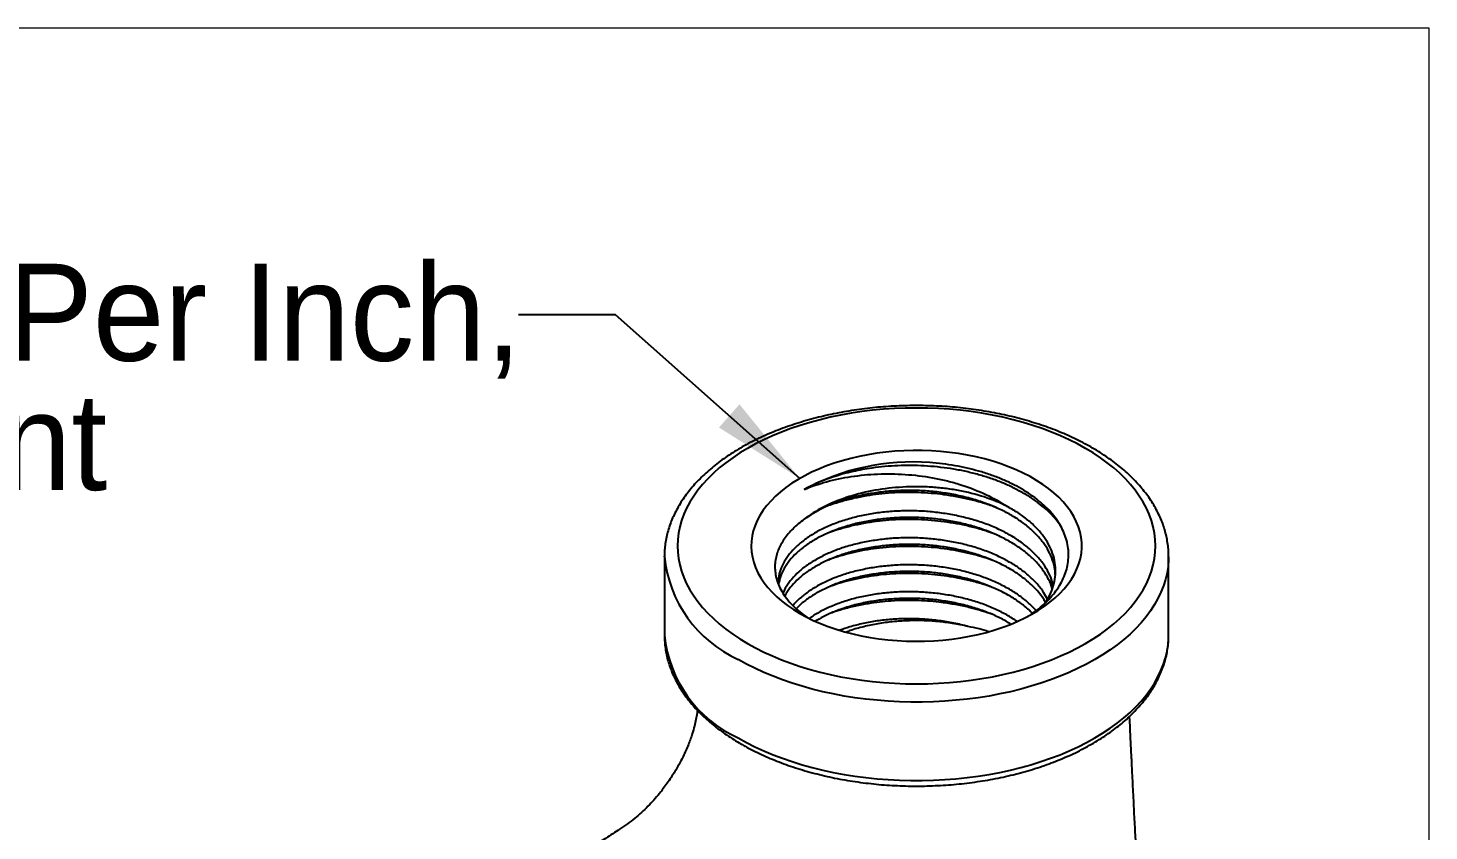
# Model space of a CAD drawing. Header units: inches. Extents: x 0.17 to 7.17, y 0.17 to 5.5.
# Drawn here: x 5.963 to 7.167, y 4.81 to 5.5 of the extents above; entities that cross this region are included whole.
import ezdxf

# ---------------------------------------------------------------- set-up
doc = ezdxf.new("R2010")
doc.units = ezdxf.units.IN
doc.header["$LTSCALE"] = 0.666667
doc.header["$MEASUREMENT"] = 0
doc.linetypes.add('SLD-Solid', pattern=[0])
doc.styles.add('SLDTEXTSTYLE0', font='ARIAL.TTF', dxfattribs={"width": 0.948})
doc.styles.get("Standard").update_dxf_attribs({"font": 'ARIAL.TTF'})
doc.dimstyles.new('SLDDIMSTYLE2', dxfattribs={"dimtxt": 0.18, "dimasz": 0.080892, "dimexe": 0, "dimexo": 0.0625, "dimgap": 0, "dimtad": 0, "dimtih": 1, "dimtoh": 1, "dimdec": 0, "dimrnd": 1e-09, "dimzin": 0, "dimdsep": 46, "dimtxsty": 'Standard', "dimsah": 1, "dimcen": 0.09, "dimadec": 0, "dimazin": 0, "dimtfac": 0.080892, "dimtdec": 0, "dimtofl": 0, "dimtmove": 0, "dimatfit": 3, "dimfxl": 0, "dimfrac": 2, "dimtolj": 1, "dimtzin": 0, "dimarcsym": 0})

# ---------------------------------------------------------------- blocks, each defined once
blk = doc.blocks.new('SW_NOTE_1')
at = {"color": 0, "linetype": 'Continuous', "lineweight": 0, "char_height": 0.083333, "attachment_point": 2, "style": 'SLDTEXTSTYLE0'}
for s, insert in [('1/4 NPT Pipe Size, 18 Threads Per Inch,', (-0.9941, 0.0439)), ('0.40" Thread Engagement', (-0.9985, -0.0672))]:
    blk.add_mtext(s, dxfattribs=dict(at, insert=insert))

msp = doc.modelspace()

# ---------------------------------------------------------------- linework, layer by layer
at = {"color": 7, "linetype": 'SLD-Solid', "lineweight": 18}
for p, q in [((7.1667, 5.5), (0.1667, 5.5)), ((7.1667, 0.1667), (7.1667, 5.5))]:
    msp.add_line(p, q, dxfattribs=at)
at = {"color": 7, "linetype": 'SLD-Solid', "lineweight": 25}
for p, q in [((6.5101, 5.0459), (6.5101, 5.0462)), ((6.5101, 5.0459), (6.5101, 4.9786)), ((6.9431, 4.9786), (6.9431, 5.0459)), ((6.9431, 5.0459), (6.9431, 5.0458)), ((6.5101, 4.9788), (6.5101, 4.9786))]:
    msp.add_line(p, q, dxfattribs=at)
at = {"color": 7, "linetype": 'SLD-Solid', "lineweight": 25, "flags": 128}
for points in [[(6.5814, 4.9713), (6.5883, 4.9676), (6.5954, 4.964), (6.6029, 4.9606), (6.6106, 4.9574), (6.6185, 4.9544), (6.6267, 4.9516), (6.6351, 4.9491), (6.6437, 4.9467), (6.6524, 4.9446), (6.6613, 4.9428), (6.6704, 4.9412), (6.6796, 4.9398), (6.6888, 4.9387), (6.6982, 4.9378), (6.7076, 4.9371), (6.7171, 4.9368), (6.7266, 4.9366), (6.736, 4.9368), (6.7455, 4.9371), (6.7549, 4.9378), (6.7643, 4.9387), (6.7736, 4.9398), (6.7827, 4.9412), (6.7918, 4.9428), (6.8007, 4.9446), (6.8095, 4.9467), (6.818, 4.9491), (6.8264, 4.9516), (6.8346, 4.9544), (6.8426, 4.9574), (6.8502, 4.9606), (6.8577, 4.964), (6.8648, 4.9676), (6.8717, 4.9713), (6.8782, 4.9753), (6.8845, 4.9794), (6.8904, 4.9837), (6.8959, 4.9882), (6.9011, 4.9928), (6.9059, 4.9975), (6.9103, 5.0023), (6.9143, 5.0073), (6.9179, 5.0123), (6.9212, 5.0175), (6.924, 5.0227), (6.9264, 5.028), (6.9283, 5.0334), (6.9298, 5.0388), (6.9309, 5.0442), (6.9316, 5.0497), (6.9318, 5.0551), (6.9316, 5.0606), (6.9309, 5.0661), (6.9298, 5.0715), (6.9283, 5.0769), (6.9264, 5.0823), (6.924, 5.0876), (6.9212, 5.0928), (6.9179, 5.0979), (6.9143, 5.103), (6.9103, 5.1079), (6.9059, 5.1128), (6.9011, 5.1175), (6.8959, 5.1221), (6.8904, 5.1265), (6.8845, 5.1308), (6.8782, 5.135), (6.8717, 5.1389), (6.8648, 5.1427), (6.8577, 5.1463), (6.8502, 5.1497), (6.8426, 5.1529), (6.8346, 5.1559), (6.8264, 5.1586), (6.818, 5.1612), (6.8095, 5.1635), (6.8007, 5.1656), (6.7918, 5.1675), (6.7827, 5.1691), (6.7736, 5.1705), (6.7643, 5.1716), (6.7549, 5.1725), (6.7455, 5.1731), (6.736, 5.1735), (6.7266, 5.1736), (6.7171, 5.1735), (6.7076, 5.1731), (6.6982, 5.1725), (6.6888, 5.1716), (6.6796, 5.1705), (6.6704, 5.1691), (6.6613, 5.1675), (6.6524, 5.1656), (6.6437, 5.1635), (6.6351, 5.1612), (6.6267, 5.1586), (6.6185, 5.1559), (6.6106, 5.1529), (6.6029, 5.1497), (6.5954, 5.1463), (6.5883, 5.1427), (6.5814, 5.1389), (6.5749, 5.135), (6.5687, 5.1308), (6.5628, 5.1265), (6.5572, 5.1221), (6.5521, 5.1175), (6.5472, 5.1128), (6.5428, 5.1079), (6.5388, 5.103), (6.5352, 5.0979), (6.5319, 5.0928), (6.5291, 5.0876), (6.5268, 5.0823), (6.5248, 5.0769), (6.5233, 5.0715), (6.5222, 5.0661), (6.5215, 5.0606), (6.5213, 5.0551), (6.5215, 5.0497), (6.5222, 5.0442), (6.5233, 5.0388), (6.5248, 5.0334), (6.5268, 5.028), (6.5291, 5.0227), (6.5319, 5.0175), (6.5352, 5.0123), (6.5388, 5.0073), (6.5428, 5.0023), (6.5472, 4.9975), (6.5521, 4.9928), (6.5572, 4.9882), (6.5628, 4.9837), (6.5687, 4.9794), (6.5749, 4.9753), (6.5814, 4.9713)], [(6.6262, 4.9972), (6.6319, 4.9941), (6.6379, 4.9911), (6.6442, 4.9884), (6.6508, 4.9858), (6.6576, 4.9835), (6.6646, 4.9814), (6.6718, 4.9795), (6.6791, 4.9779), (6.6867, 4.9765), (6.6943, 4.9753), (6.702, 4.9744), (6.7098, 4.9738), (6.7177, 4.9733), (6.7256, 4.9732), (6.7335, 4.9733), (6.7413, 4.9736), (6.7492, 4.9742), (6.7569, 4.9751), (6.7646, 4.9762), (6.7721, 4.9775), (6.7795, 4.9791), (6.7867, 4.9809), (6.7938, 4.983), (6.8006, 4.9852), (6.8073, 4.9877), (6.8136, 4.9904), (6.8197, 4.9933), (6.8255, 4.9964), (6.831, 4.9997), (6.8362, 5.0031), (6.841, 5.0067), (6.8455, 5.0104), (6.8497, 5.0143), (6.8534, 5.0183), (6.8567, 5.0225), (6.8597, 5.0267), (6.8622, 5.031), (6.8643, 5.0354), (6.866, 5.0398), (6.8673, 5.0443), (6.8681, 5.0489), (6.8685, 5.0534), (6.8684, 5.058), (6.8679, 5.0625), (6.867, 5.067), (6.8656, 5.0715), (6.8638, 5.076), (6.8616, 5.0803), (6.859, 5.0846), (6.8559, 5.0888), (6.8525, 5.0929), (6.8487, 5.0969), (6.8444, 5.1008), (6.8399, 5.1045), (6.8349, 5.108), (6.8297, 5.1114), (6.8241, 5.1147), (6.8182, 5.1177), (6.8121, 5.1205), (6.8056, 5.1232), (6.799, 5.1256), (6.7921, 5.1278), (6.785, 5.1298), (6.7777, 5.1316), (6.7702, 5.1331), (6.7627, 5.1344), (6.755, 5.1354), (6.7472, 5.1362), (6.7394, 5.1367), (6.7315, 5.137), (6.7236, 5.1371), (6.7157, 5.1368), (6.7079, 5.1364), (6.7001, 5.1356), (6.6924, 5.1347), (6.6848, 5.1334), (6.6773, 5.132), (6.67, 5.1303), (6.6628, 5.1283), (6.6559, 5.1262), (6.6491, 5.1238), (6.6426, 5.1212), (6.6364, 5.1184), (6.6305, 5.1154), (6.6248, 5.1123), (6.6195, 5.1089), (6.6144, 5.1054), (6.6098, 5.1017), (6.6055, 5.0979), (6.6016, 5.0939), (6.598, 5.0899), (6.5949, 5.0857), (6.5921, 5.0814), (6.5898, 5.0771), (6.5879, 5.0726), (6.5864, 5.0682), (6.5854, 5.0637), (6.5848, 5.0591), (6.5846, 5.0546), (6.5849, 5.05), (6.5856, 5.0455), (6.5868, 5.041), (6.5883, 5.0365), (6.5903, 5.0321), (6.5928, 5.0278), (6.5956, 5.0235), (6.5989, 5.0194), (6.6025, 5.0153), (6.6065, 5.0114), (6.6109, 5.0076), (6.6157, 5.004), (6.6208, 5.0005), (6.6262, 4.9972)]]:
    msp.add_lwpolyline(points, dxfattribs=at)
at = {"color": 8, "linetype": 'SLD-Solid', "lineweight": 25, "flags": 128}
for points in [[(6.9431, 5.0458), (6.943, 5.0431), (6.9426, 5.0375), (6.9417, 5.0319), (6.9404, 5.0264), (6.9387, 5.0209), (6.9365, 5.0154), (6.9339, 5.01), (6.9309, 5.0047), (6.9275, 4.9994), (6.9237, 4.9943), (6.9195, 4.9892), (6.9149, 4.9843), (6.9099, 4.9794), (6.9045, 4.9748), (6.8988, 4.9702), (6.8928, 4.9658), (6.8864, 4.9616), (6.8796, 4.9576), (6.8726, 4.9537), (6.8653, 4.95), (6.8577, 4.9465), (6.8499, 4.9432), (6.8417, 4.9401), (6.8334, 4.9372), (6.8248, 4.9346), (6.8161, 4.9321), (6.8072, 4.9299), (6.7981, 4.928), (6.7888, 4.9262), (6.7795, 4.9247), (6.77, 4.9235), (6.7604, 4.9225), (6.7508, 4.9217), (6.7411, 4.9212), (6.7314, 4.921), (6.7217, 4.921), (6.712, 4.9212), (6.7023, 4.9217), (6.6927, 4.9225), (6.6831, 4.9235), (6.6737, 4.9247), (6.6643, 4.9262), (6.6551, 4.928), (6.646, 4.9299), (6.637, 4.9321), (6.6283, 4.9346), (6.6197, 4.9372), (6.6114, 4.9401), (6.6033, 4.9432), (6.5954, 4.9465), (6.5878, 4.95), (6.5805, 4.9537), (6.5735, 4.9576)], [(6.5735, 4.8902), (6.5805, 4.8863), (6.5878, 4.8826), (6.5954, 4.8791), (6.6033, 4.8758), (6.6114, 4.8728), (6.6197, 4.8699), (6.6283, 4.8672), (6.637, 4.8648), (6.646, 4.8626), (6.6551, 4.8606), (6.6643, 4.8589), (6.6737, 4.8574), (6.6831, 4.8561), (6.6927, 4.8551), (6.7023, 4.8544), (6.712, 4.8539), (6.7217, 4.8536), (6.7314, 4.8536), (6.7411, 4.8539), (6.7508, 4.8544), (6.7604, 4.8551), (6.77, 4.8561), (6.7795, 4.8574), (6.7888, 4.8589), (6.7981, 4.8606), (6.8072, 4.8626), (6.8161, 4.8648), (6.8248, 4.8672), (6.8334, 4.8699), (6.8417, 4.8728), (6.8499, 4.8758), (6.8577, 4.8791), (6.8653, 4.8826), (6.8726, 4.8863), (6.8796, 4.8902), (6.8864, 4.8943), (6.8928, 4.8985), (6.8988, 4.9029), (6.9045, 4.9074), (6.9099, 4.9121), (6.9149, 4.9169), (6.9195, 4.9218), (6.9237, 4.9269), (6.9275, 4.932), (6.9309, 4.9373), (6.9339, 4.9426), (6.9365, 4.948), (6.9387, 4.9535), (6.9404, 4.959), (6.9417, 4.9646), (6.9426, 4.9702), (6.943, 4.9758), (6.9431, 4.9786)]]:
    msp.add_lwpolyline(points, dxfattribs=at)
at = {"color": 7, "linetype": 'SLD-Solid', "lineweight": 25}
msp.add_arc((6.7237, 4.9305), 0.1968, 85.8677, 118.3958, dxfattribs=at)
at = {"color": 8, "linetype": 'SLD-Solid', "lineweight": 25}
for centre in [(6.6181, 5.0565), (6.6181, 4.9891)]:
    msp.add_arc(centre, 0.1085, 185.5867, 245.7335, dxfattribs=at)
at = {"color": 7, "linetype": 'SLD-Solid', "lineweight": 25}
for points, knots in [([(6.943, 5.0458), (6.943, 5.0475), (6.943, 5.051), (6.9424, 5.0564), (6.9415, 5.062), (6.9402, 5.0675), (6.9385, 5.073), (6.9364, 5.0784), (6.9339, 5.0838), (6.9311, 5.0891), (6.9278, 5.0943), (6.9242, 5.0995), (6.9202, 5.1045), (6.9159, 5.1095), (6.9112, 5.1143), (6.9061, 5.119), (6.9008, 5.1235), (6.8951, 5.1279), (6.8891, 5.1322), (6.8828, 5.1363), (6.8762, 5.1402), (6.8693, 5.1439), (6.8622, 5.1474), (6.8549, 5.1508), (6.8473, 5.154), (6.8395, 5.1569), (6.8315, 5.1597), (6.8233, 5.1622), (6.8149, 5.1646), (6.8064, 5.1667), (6.7978, 5.1686), (6.789, 5.1703), (6.7801, 5.1717), (6.7711, 5.173), (6.7621, 5.174), (6.753, 5.1748), (6.7438, 5.1753), (6.7346, 5.1756), (6.7254, 5.1757), (6.7162, 5.1756), (6.707, 5.1752), (6.6978, 5.1746), (6.6887, 5.1738), (6.6797, 5.1727), (6.6707, 5.1714), (6.6619, 5.1699), (6.6531, 5.1681), (6.6445, 5.1662), (6.636, 5.164), (6.6277, 5.1616), (6.6196, 5.159), (6.6116, 5.1562), (6.6039, 5.1532), (6.5964, 5.15), (6.5891, 5.1466), (6.582, 5.143), (6.5752, 5.1392), (6.5687, 5.1352), (6.5624, 5.1311), (6.5565, 5.1268), (6.5509, 5.1223), (6.5456, 5.1177), (6.5406, 5.1129), (6.5359, 5.1081), (6.5317, 5.103), (6.5278, 5.0979), (6.5242, 5.0927), (6.5211, 5.0873), (6.5183, 5.0819), (6.5159, 5.0765), (6.514, 5.071), (6.5124, 5.0654), (6.5112, 5.0598), (6.5104, 5.0542), (6.5101, 5.0497), (6.5101, 5.047), (6.5101, 5.0462)], [0, 0, 0, 0, 0.011801, 0.024902, 0.038013, 0.05115, 0.06433, 0.077565, 0.090863, 0.10423, 0.117668, 0.131175, 0.144745, 0.158372, 0.172047, 0.185763, 0.19951, 0.213279, 0.227065, 0.240861, 0.254662, 0.268463, 0.282261, 0.296055, 0.309842, 0.323623, 0.337397, 0.351163, 0.364922, 0.378674, 0.392419, 0.406159, 0.419893, 0.433623, 0.447349, 0.461072, 0.474793, 0.488512, 0.50223, 0.515948, 0.529667, 0.543387, 0.55711, 0.570835, 0.584563, 0.598297, 0.612035, 0.62578, 0.639531, 0.653289, 0.667056, 0.68083, 0.694614, 0.708406, 0.722207, 0.736016, 0.749833, 0.763656, 0.777482, 0.791309, 0.805131, 0.818943, 0.832738, 0.846509, 0.860248, 0.873944, 0.887588, 0.901172, 0.914688, 0.928132, 0.941502, 0.954801, 0.968034, 0.981212, 0.994348, 1, 1, 1, 1]), ([(6.8222, 4.9947), (6.8236, 4.9956), (6.8275, 4.9981), (6.8332, 5.0025), (6.8391, 5.0079), (6.8442, 5.0136), (6.8485, 5.0195), (6.852, 5.0257), (6.8547, 5.032), (6.8564, 5.0384), (6.8572, 5.0449), (6.8571, 5.0514), (6.8561, 5.0579), (6.8542, 5.0643), (6.8514, 5.0706), (6.8477, 5.0768), (6.8431, 5.0828), (6.8377, 5.0886), (6.8315, 5.0941), (6.8246, 5.0993), (6.8169, 5.1041), (6.8085, 5.1086), (6.7996, 5.1126), (6.7901, 5.1163), (6.7802, 5.1194), (6.77, 5.122), (6.7597, 5.1241), (6.7489, 5.1258), (6.7416, 5.1265), (6.7379, 5.1268)], [0, 0, 0, 0, 0.021382, 0.058379, 0.095906, 0.132535, 0.169416, 0.206689, 0.244497, 0.281397, 0.318552, 0.356102, 0.394191, 0.431231, 0.468524, 0.506618, 0.544988, 0.582299, 0.619865, 0.658238, 0.696888, 0.73447, 0.77231, 0.810961, 0.849892, 0.886796, 0.923941, 0.96184, 1, 1, 1, 1]), ([(6.8489, 5.0745), (6.8473, 5.0765), (6.8441, 5.0806), (6.8382, 5.0864), (6.8315, 5.0919), (6.824, 5.0972), (6.8158, 5.102), (6.807, 5.1065), (6.7977, 5.1105), (6.7877, 5.114), (6.7774, 5.1171), (6.7667, 5.1196), (6.7558, 5.1216), (6.7445, 5.123), (6.7332, 5.124), (6.7218, 5.1243), (6.7106, 5.1241), (6.6993, 5.1234), (6.6891, 5.1222), (6.68, 5.1207), (6.6718, 5.119), (6.6636, 5.117), (6.6554, 5.1145), (6.647, 5.1116), (6.6384, 5.108), (6.6329, 5.1051), (6.6301, 5.1036)], [0, 0, 0, 0, 0.042269, 0.085107, 0.128245, 0.171846, 0.216082, 0.258935, 0.302087, 0.345703, 0.389955, 0.432822, 0.475989, 0.51962, 0.563887, 0.606769, 0.649951, 0.693597, 0.737879, 0.770793, 0.803841, 0.839217, 0.87476, 0.91195, 0.955815, 1, 1, 1, 1]), ([(6.6301, 5.1036), (6.6361, 5.1062), (6.6425, 5.1084), (6.6559, 5.1121), (6.6631, 5.1136), (6.6779, 5.1158), (6.6855, 5.1166), (6.697, 5.117), (6.7009, 5.1171), (6.7088, 5.117), (6.7128, 5.1168), (6.7246, 5.116), (6.7324, 5.1151), (6.744, 5.113), (6.7478, 5.1122), (6.7554, 5.1104), (6.7592, 5.1094), (6.7702, 5.106), (6.7771, 5.1034), (6.7904, 5.0974), (6.7966, 5.094), (6.8023, 5.0902)], [0, 0, 0, 0, 0.125, 0.125, 0.25, 0.25, 0.375, 0.375, 0.4375, 0.4375, 0.5, 0.5, 0.625, 0.625, 0.6875, 0.6875, 0.75, 0.75, 0.875, 0.875, 1, 1, 1, 1]), ([(6.8023, 5.0902), (6.796, 5.0932), (6.7892, 5.0958), (6.7749, 5.1002), (6.7674, 5.1019), (6.7558, 5.1039), (6.7518, 5.1044), (6.7438, 5.1053), (6.7398, 5.1056), (6.7278, 5.1061), (6.7197, 5.106), (6.7036, 5.1049), (6.6957, 5.1039), (6.6805, 5.1009), (6.673, 5.0989), (6.6591, 5.0943), (6.6526, 5.0915), (6.6405, 5.0853), (6.635, 5.0818), (6.6302, 5.078)], [0, 0, 0, 0, 0.125, 0.125, 0.25, 0.25, 0.3125, 0.3125, 0.375, 0.375, 0.5, 0.5, 0.625, 0.625, 0.75, 0.75, 0.875, 0.875, 1, 1, 1, 1]), ([(6.8457, 5.0306), (6.8457, 5.032), (6.8455, 5.0362), (6.8436, 5.0429), (6.8403, 5.0507), (6.8354, 5.0582), (6.8293, 5.0654), (6.8219, 5.0721), (6.8133, 5.0784), (6.8037, 5.084), (6.7931, 5.089), (6.7817, 5.0933), (6.7696, 5.0969), (6.757, 5.0996), (6.7441, 5.1016), (6.7309, 5.1027), (6.7176, 5.1029), (6.7045, 5.1023), (6.6916, 5.1009), (6.6791, 5.0987), (6.6673, 5.0957), (6.6561, 5.092), (6.6462, 5.0877), (6.6375, 5.0831), (6.6326, 5.0797), (6.6302, 5.078)], [0, 0, 0, 0, 0.0245802, 0.0693, 0.1140264, 0.1587575, 0.2034944, 0.2482378, 0.2929861, 0.33774, 0.3825004, 0.4272659, 0.4720368, 0.5168142, 0.561597, 0.6063849, 0.6511793, 0.6959792, 0.7407843, 0.7855956, 0.8304127, 0.8752349, 0.9200631, 0.9600296, 1, 1, 1, 1]), ([(6.7938, 5.0885), (6.7933, 5.0887), (6.7897, 5.0901), (6.7824, 5.0924), (6.7721, 5.0952), (6.7612, 5.0974), (6.7502, 5.0992), (6.739, 5.1004), (6.7278, 5.101), (6.7164, 5.1011), (6.7052, 5.1007), (6.6941, 5.0997), (6.6834, 5.0981), (6.6728, 5.0961), (6.6626, 5.0935), (6.6557, 5.0914), (6.6523, 5.0901), (6.652, 5.09)], [0, 0, 0, 0, 0.012036, 0.086368, 0.161219, 0.236875, 0.313633, 0.38799, 0.462867, 0.538549, 0.615333, 0.689717, 0.76462, 0.840328, 0.917139, 0.991548, 1, 1, 1, 1]), ([(6.8367, 5.0059), (6.8374, 5.0069), (6.84, 5.0104), (6.8429, 5.0167), (6.8453, 5.0246), (6.8462, 5.0326), (6.8457, 5.0407), (6.8437, 5.0486), (6.8402, 5.0565), (6.8353, 5.0641), (6.829, 5.0714), (6.8213, 5.0783), (6.8125, 5.0846), (6.8057, 5.0883), (6.8023, 5.0902)], [0, 0, 0, 0, 0.036961, 0.123517, 0.210085, 0.296666, 0.383256, 0.469856, 0.55647, 0.645153, 0.733847, 0.822554, 0.911271, 1, 1, 1, 1]), ([(6.6302, 5.078), (6.6284, 5.0767), (6.6249, 5.0741), (6.6204, 5.0699), (6.6163, 5.0656), (6.6128, 5.061), (6.61, 5.0564), (6.6077, 5.0516), (6.6061, 5.0467), (6.6051, 5.0416), (6.6048, 5.0361), (6.6054, 5.0305), (6.6068, 5.0248), (6.6091, 5.019), (6.6125, 5.0131), (6.6167, 5.0076), (6.6213, 5.0028), (6.6263, 4.9983), (6.6303, 4.9955), (6.6324, 4.994)], [0, 0, 0, 0, 0.053836, 0.107963, 0.162421, 0.217177, 0.271009, 0.325129, 0.379575, 0.434315, 0.496242, 0.558601, 0.621455, 0.684756, 0.754866, 0.825595, 0.88116, 0.937027, 1, 1, 1, 1]), ([(6.8439, 5.0207), (6.8436, 5.0219), (6.8429, 5.0257), (6.8402, 5.0321), (6.8357, 5.0396), (6.8298, 5.0468), (6.8227, 5.0536), (6.8144, 5.0598), (6.8051, 5.0656), (6.7947, 5.0707), (6.7836, 5.0751), (6.7717, 5.0787), (6.7593, 5.0816), (6.7465, 5.0837), (6.7334, 5.085), (6.7203, 5.0854), (6.7072, 5.085), (6.6943, 5.0838), (6.6819, 5.0817), (6.6699, 5.0789), (6.6587, 5.0753), (6.6483, 5.0711), (6.6389, 5.0662), (6.6305, 5.0607), (6.6233, 5.0547), (6.6174, 5.0483), (6.6127, 5.0416), (6.6095, 5.0346), (6.6078, 5.0283), (6.6078, 5.0243), (6.6077, 5.0227)], [0, 0, 0, 0, 0.016595, 0.053415, 0.09024, 0.127068, 0.163902, 0.200741, 0.237584, 0.274431, 0.311284, 0.348142, 0.385004, 0.421871, 0.458742, 0.495618, 0.532499, 0.569385, 0.606275, 0.64317, 0.68007, 0.716975, 0.753884, 0.790798, 0.827717, 0.86464, 0.901569, 0.938501, 0.975439, 1, 1, 1, 1]), ([(6.8431, 5.0184), (6.8431, 5.0184), (6.8426, 5.0212), (6.8401, 5.0264), (6.8357, 5.0339), (6.8298, 5.0411), (6.8227, 5.0479), (6.8144, 5.0542), (6.8051, 5.0599), (6.7947, 5.065), (6.7836, 5.0694), (6.7717, 5.0731), (6.7593, 5.076), (6.7465, 5.0781), (6.7334, 5.0793), (6.7203, 5.0798), (6.7072, 5.0793), (6.6943, 5.0781), (6.6819, 5.0761), (6.6699, 5.0732), (6.6587, 5.0696), (6.6483, 5.0654), (6.6389, 5.0605), (6.6305, 5.055), (6.6233, 5.0491), (6.6173, 5.0427), (6.6128, 5.0359), (6.6095, 5.029), (6.6085, 5.0243), (6.608, 5.022)], [0, 0, 0, 0, 0.001212, 0.039601, 0.077996, 0.116395, 0.154799, 0.193209, 0.231623, 0.270042, 0.308466, 0.346895, 0.385328, 0.423767, 0.462211, 0.500659, 0.539113, 0.577571, 0.616034, 0.654503, 0.692976, 0.731454, 0.769937, 0.808425, 0.846918, 0.885415, 0.923918, 0.962426, 1, 1, 1, 1]), ([(6.7939, 5.0652), (6.7917, 5.066), (6.7863, 5.068), (6.7771, 5.0707), (6.7666, 5.0732), (6.7557, 5.0752), (6.7448, 5.0766), (6.7335, 5.0776), (6.7223, 5.0779), (6.7111, 5.0778), (6.7001, 5.0771), (6.6891, 5.0758), (6.6785, 5.074), (6.6682, 5.0717), (6.6593, 5.0693), (6.654, 5.0674), (6.6517, 5.0666)], [0, 0, 0, 0, 0.050166, 0.125064, 0.201052, 0.274665, 0.348792, 0.423715, 0.499731, 0.573369, 0.647521, 0.722471, 0.798513, 0.872177, 0.946355, 1, 1, 1, 1]), ([(6.839, 5.0093), (6.8379, 5.0113), (6.8356, 5.0158), (6.8303, 5.0225), (6.8235, 5.0293), (6.8155, 5.0357), (6.8064, 5.0414), (6.7963, 5.0466), (6.7854, 5.0512), (6.7737, 5.0549), (6.7615, 5.058), (6.7488, 5.0602), (6.7359, 5.0616), (6.7228, 5.0622), (6.7098, 5.062), (6.697, 5.0609), (6.6846, 5.059), (6.6726, 5.0564), (6.6613, 5.053), (6.6508, 5.0489), (6.6413, 5.0441), (6.6327, 5.0388), (6.6253, 5.033), (6.6192, 5.0267), (6.6146, 5.0206), (6.6127, 5.0164), (6.6118, 5.0146)], [0, 0, 0, 0, 0.03348, 0.075812, 0.11815, 0.160492, 0.202841, 0.245195, 0.287554, 0.329919, 0.37229, 0.414665, 0.457047, 0.499434, 0.541825, 0.584223, 0.626627, 0.669035, 0.711449, 0.753869, 0.796293, 0.838724, 0.88116, 0.923601, 0.966048, 1, 1, 1, 1]), ([(6.8374, 5.0065), (6.8368, 5.0075), (6.8349, 5.0111), (6.8303, 5.0168), (6.8235, 5.0236), (6.8155, 5.03), (6.8064, 5.0358), (6.7963, 5.041), (6.7854, 5.0455), (6.7737, 5.0493), (6.7615, 5.0523), (6.7488, 5.0546), (6.7359, 5.056), (6.7228, 5.0566), (6.7098, 5.0563), (6.697, 5.0552), (6.6846, 5.0534), (6.6726, 5.0507), (6.6613, 5.0473), (6.6508, 5.0432), (6.6413, 5.0385), (6.6327, 5.0331), (6.6253, 5.0273), (6.6192, 5.021), (6.6153, 5.0159), (6.6138, 5.0129), (6.6134, 5.0121)], [0, 0, 0, 0, 0.017736, 0.061658, 0.105586, 0.149519, 0.193458, 0.237403, 0.281353, 0.325309, 0.369271, 0.413238, 0.457211, 0.50119, 0.545174, 0.589164, 0.63316, 0.677161, 0.721168, 0.765181, 0.809199, 0.853223, 0.897254, 0.941289, 0.98533, 1, 1, 1, 1]), ([(6.7911, 5.0429), (6.7881, 5.044), (6.7818, 5.0461), (6.7718, 5.0488), (6.7612, 5.051), (6.7503, 5.0528), (6.7392, 5.054), (6.7281, 5.0546), (6.717, 5.0548), (6.7059, 5.0543), (6.6949, 5.0534), (6.6842, 5.0519), (6.6739, 5.0499), (6.6638, 5.0473), (6.6561, 5.045), (6.6519, 5.0434), (6.6507, 5.043)], [0, 0, 0, 0, 0.070174, 0.144284, 0.218913, 0.294076, 0.370514, 0.444649, 0.519304, 0.594494, 0.670959, 0.74512, 0.819802, 0.895018, 0.971509, 1, 1, 1, 1]), ([(6.8292, 4.9996), (6.8275, 5.0014), (6.8237, 5.0055), (6.8165, 5.0114), (6.8077, 5.0173), (6.7978, 5.0226), (6.7871, 5.0272), (6.7757, 5.0311), (6.7637, 5.0343), (6.7512, 5.0367), (6.7384, 5.0382), (6.7254, 5.039), (6.7125, 5.0389), (6.6997, 5.038), (6.6873, 5.0363), (6.6753, 5.0338), (6.6639, 5.0306), (6.6534, 5.0267), (6.6437, 5.0221), (6.635, 5.0169), (6.6275, 5.0112), (6.6226, 5.0068), (6.6207, 5.0042), (6.6204, 5.0039)], [0, 0, 0, 0, 0.039529, 0.08955, 0.139577, 0.189611, 0.239652, 0.289698, 0.339752, 0.389812, 0.439878, 0.489951, 0.540031, 0.590116, 0.640208, 0.690308, 0.740413, 0.790525, 0.840644, 0.890768, 0.940899, 0.991038, 1, 1, 1, 1]), ([(6.826, 4.9972), (6.8254, 4.9979), (6.8226, 5.0009), (6.8164, 5.0058), (6.8077, 5.0117), (6.7978, 5.0169), (6.7871, 5.0215), (6.7757, 5.0255), (6.7637, 5.0286), (6.7512, 5.031), (6.7384, 5.0326), (6.7254, 5.0333), (6.7125, 5.0332), (6.6997, 5.0323), (6.6873, 5.0306), (6.6753, 5.0282), (6.6639, 5.0249), (6.6534, 5.021), (6.6437, 5.0164), (6.635, 5.0112), (6.6281, 5.0061), (6.6246, 5.0026), (6.6232, 5.0012)], [0, 0, 0, 0, 0.016217, 0.068772, 0.121333, 0.173902, 0.226478, 0.27906, 0.331649, 0.384245, 0.436848, 0.489457, 0.542074, 0.594697, 0.647327, 0.699965, 0.752608, 0.805259, 0.857917, 0.910581, 0.963251, 1, 1, 1, 1]), ([(6.7915, 5.0195), (6.79, 5.0201), (6.7852, 5.0218), (6.7769, 5.0242), (6.7664, 5.0268), (6.7557, 5.0288), (6.7449, 5.0302), (6.7339, 5.0312), (6.7228, 5.0316), (6.7117, 5.0314), (6.7008, 5.0308), (6.69, 5.0296), (6.6795, 5.0278), (6.6693, 5.0256), (6.6601, 5.0231), (6.6547, 5.0211), (6.6522, 5.0203)], [0, 0, 0, 0, 0.036916, 0.111663, 0.186946, 0.263505, 0.337758, 0.412532, 0.487841, 0.564427, 0.638706, 0.713506, 0.788842, 0.865455, 0.939761, 1, 1, 1, 1]), ([(6.813, 4.9901), (6.8116, 4.9911), (6.8074, 4.9941), (6.7992, 4.9985), (6.7888, 5.0033), (6.7776, 5.0073), (6.7658, 5.0106), (6.7534, 5.0131), (6.7408, 5.0148), (6.7279, 5.0157), (6.7151, 5.0158), (6.7024, 5.0151), (6.6899, 5.0135), (6.6779, 5.0112), (6.6665, 5.0082), (6.6559, 5.0044), (6.6461, 4.9999), (6.639, 4.9961), (6.6355, 4.9935), (6.6346, 4.9928)], [0, 0, 0, 0, 0.031562, 0.094525, 0.157496, 0.220476, 0.283464, 0.34646, 0.409465, 0.472478, 0.535499, 0.598528, 0.661565, 0.724611, 0.787666, 0.850727, 0.913798, 0.976877, 1, 1, 1, 1]), ([(6.8076, 4.988), (6.8049, 4.9896), (6.799, 4.9931), (6.7888, 4.9976), (6.7776, 5.0016), (6.7658, 5.0049), (6.7534, 5.0074), (6.7408, 5.0092), (6.7279, 5.0101), (6.7151, 5.0101), (6.7024, 5.0094), (6.6899, 5.0079), (6.6779, 5.0056), (6.6665, 5.0025), (6.6559, 4.9987), (6.6468, 4.9947), (6.6418, 4.9917), (6.6396, 4.9904)], [0, 0, 0, 0, 0.060681, 0.128924, 0.197175, 0.265434, 0.333704, 0.401982, 0.470268, 0.538564, 0.606869, 0.675182, 0.743504, 0.811836, 0.880176, 0.948525, 1, 1, 1, 1]), ([(6.7911, 4.9964), (6.7906, 4.9966), (6.7873, 4.9979), (6.7807, 4.9999), (6.7709, 5.0026), (6.7601, 5.0048), (6.749, 5.0066), (6.7384, 5.0077), (6.7278, 5.0083), (6.7164, 5.0084), (6.7052, 5.0079), (6.6947, 5.0069), (6.6845, 5.0055), (6.6739, 5.0035), (6.6638, 5.0009), (6.657, 4.9988), (6.6539, 4.9976), (6.6535, 4.9975)], [0, 0, 0, 0, 0.011456, 0.080495, 0.149946, 0.231793, 0.314329, 0.383393, 0.452868, 0.534745, 0.61731, 0.686398, 0.755898, 0.837804, 0.920399, 0.989511, 1, 1, 1, 1]), ([(6.7707, 4.9859), (6.7697, 4.9862), (6.7648, 4.9875), (6.7556, 4.9895), (6.7431, 4.9914), (6.7304, 4.9924), (6.7176, 4.9927), (6.705, 4.9921), (6.6926, 4.9908), (6.6806, 4.9886), (6.6698, 4.9859), (6.6635, 4.9837), (6.6606, 4.9827)], [0, 0, 0, 0, 0.027438, 0.1378, 0.248177, 0.35857, 0.468975, 0.579396, 0.689832, 0.800282, 0.910746, 1, 1, 1, 1]), ([(6.7707, 4.9859), (6.7663, 4.9869), (6.7579, 4.9887), (6.7449, 4.9903), (6.7319, 4.9911), (6.7189, 4.991), (6.706, 4.9901), (6.6934, 4.9884), (6.6812, 4.9858), (6.672, 4.9834), (6.6672, 4.9815), (6.666, 4.9811)], [0, 0, 0, 0, 0.12762, 0.246583, 0.365925, 0.484885, 0.60362, 0.722731, 0.841464, 0.96025, 1, 1, 1, 1]), ([(6.7884, 4.9814), (6.7857, 4.9823), (6.78, 4.984), (6.7739, 4.9853), (6.7707, 4.9859)], [0, 0, 0, 0, 0.470403, 1, 1, 1, 1]), ([(6.5101, 4.9788), (6.5101, 4.9778), (6.5101, 4.9748), (6.5105, 4.9701), (6.5112, 4.9645), (6.5124, 4.959), (6.514, 4.9535), (6.5159, 4.948), (6.5183, 4.9426), (6.521, 4.9373), (6.5241, 4.932), (6.5276, 4.9268), (6.5314, 4.9218), (6.5357, 4.9168), (6.5402, 4.9119), (6.5452, 4.9072), (6.5504, 4.9026), (6.556, 4.8981), (6.5619, 4.8938), (6.568, 4.8898), (6.5727, 4.8869), (6.5753, 4.8853), (6.5758, 4.885)], [0, 0, 0, 0, 0.029286, 0.08118, 0.133087, 0.185079, 0.237217, 0.289556, 0.342136, 0.394984, 0.44811, 0.501513, 0.555176, 0.609075, 0.663178, 0.717452, 0.771861, 0.826372, 0.880957, 0.935588, 0.987429, 1, 1, 1, 1]), ([(6.5758, 4.885), (6.577, 4.8844), (6.5804, 4.8824), (6.5863, 4.8793), (6.5935, 4.8759), (6.6009, 4.8726), (6.6086, 4.8695), (6.6164, 4.8666), (6.6245, 4.8639), (6.6328, 4.8614), (6.6412, 4.8592), (6.6497, 4.8571), (6.6584, 4.8553), (6.6672, 4.8537), (6.6762, 4.8523), (6.6852, 4.8512), (6.6943, 4.8502), (6.7034, 4.8495), (6.7126, 4.8491), (6.7218, 4.8488), (6.731, 4.8488), (6.7402, 4.8491), (6.7494, 4.8495), (6.7585, 4.8502), (6.7676, 4.8511), (6.7766, 4.8523), (6.7856, 4.8536), (6.7944, 4.8552), (6.8031, 4.8571), (6.8116, 4.8591), (6.8201, 4.8613), (6.8283, 4.8638), (6.8364, 4.8665), (6.8443, 4.8694), (6.8519, 4.8725), (6.8594, 4.8757), (6.8666, 4.8792), (6.8735, 4.8829), (6.8802, 4.8867), (6.8867, 4.8907), (6.8928, 4.8949), (6.8986, 4.8993), (6.9042, 4.9038), (6.9094, 4.9085), (6.9142, 4.9133), (6.9187, 4.9182), (6.9229, 4.9233), (6.9267, 4.9285), (6.9301, 4.9337), (6.9331, 4.9391), (6.9357, 4.9445), (6.9379, 4.95), (6.9398, 4.9555), (6.9412, 4.9611), (6.9422, 4.9667), (6.9429, 4.9723), (6.9431, 4.9762), (6.943, 4.9783), (6.943, 4.9785)], [0, 0, 0, 0, 0.009766, 0.028211, 0.046649, 0.065081, 0.083504, 0.101917, 0.120321, 0.138715, 0.157099, 0.175474, 0.193841, 0.212201, 0.230554, 0.248901, 0.267243, 0.285581, 0.303917, 0.322251, 0.340584, 0.358918, 0.377253, 0.395589, 0.413929, 0.432274, 0.450623, 0.468979, 0.487342, 0.505713, 0.524094, 0.542485, 0.560886, 0.579299, 0.597724, 0.616161, 0.634609, 0.653067, 0.671535, 0.69001, 0.708489, 0.726966, 0.745434, 0.763886, 0.782312, 0.800703, 0.819044, 0.837325, 0.855532, 0.873655, 0.891685, 0.909617, 0.92745, 0.94519, 0.962847, 0.980436, 0.997977, 1, 1, 1, 1]), ([(6.5384, 4.9139), (6.5383, 4.9131), (6.5379, 4.9104), (6.5371, 4.9059), (6.5358, 4.9002), (6.5342, 4.8945), (6.5324, 4.8892), (6.5306, 4.8844), (6.5286, 4.8795), (6.5262, 4.8744), (6.5237, 4.8695), (6.5211, 4.8648), (6.5185, 4.8604), (6.5156, 4.8559), (6.5124, 4.8513), (6.5091, 4.8467), (6.5053, 4.8419), (6.5009, 4.8368), (6.4958, 4.8313), (6.4903, 4.826), (6.4843, 4.8209), (6.4781, 4.8163), (6.4719, 4.812), (6.4656, 4.8078), (6.4596, 4.8039), (6.4539, 4.8004), (6.4493, 4.7977), (6.4457, 4.7956), (6.4426, 4.7939), (6.439, 4.7919), (6.4352, 4.7899), (6.4313, 4.7879), (6.4289, 4.7867), (6.4277, 4.7861)], [0, 0, 0, 0, 0.017035, 0.054329, 0.093346, 0.137923, 0.165784, 0.195443, 0.226796, 0.257188, 0.285439, 0.311688, 0.336096, 0.358853, 0.387005, 0.413318, 0.438816, 0.475851, 0.511452, 0.550619, 0.592755, 0.638523, 0.68819, 0.730435, 0.775173, 0.816843, 0.853113, 0.873124, 0.893732, 0.919116, 0.948174, 0.975821, 1, 1, 1, 1]), ([(6.6765, 4.3457), (6.6772, 4.3461), (6.6807, 4.3484), (6.687, 4.3526), (6.6952, 4.358), (6.7028, 4.363), (6.7098, 4.3677), (6.7157, 4.3717), (6.7206, 4.3751), (6.7245, 4.3779), (6.7282, 4.3807), (6.7316, 4.3833), (6.7348, 4.3858), (6.738, 4.3884), (6.7415, 4.3913), (6.7452, 4.3944), (6.7489, 4.3976), (6.7523, 4.4006), (6.7554, 4.4034), (6.7586, 4.4063), (6.7629, 4.4104), (6.7684, 4.4157), (6.7746, 4.422), (6.7809, 4.4286), (6.787, 4.4353), (6.793, 4.4421), (6.7998, 4.4502), (6.8074, 4.4596), (6.8139, 4.468), (6.8183, 4.474), (6.8206, 4.4771), (6.8225, 4.4798), (6.8239, 4.4818), (6.825, 4.4834), (6.8261, 4.4848), (6.8274, 4.4867), (6.829, 4.4892), (6.8311, 4.4922), (6.8339, 4.4964), (6.8375, 4.5019), (6.8419, 4.509), (6.847, 4.5173), (6.8532, 4.5279), (6.86, 4.5403), (6.867, 4.5539), (6.8732, 4.5669), (6.8786, 4.5791), (6.8836, 4.591), (6.888, 4.6025), (6.892, 4.6135), (6.8953, 4.6235), (6.8982, 4.6327), (6.9006, 4.6409), (6.9026, 4.6484), (6.9044, 4.6552), (6.906, 4.6619), (6.9074, 4.6685), (6.9088, 4.6752), (6.9102, 4.6825), (6.9118, 4.6917), (6.9134, 4.7022), (6.9147, 4.7134), (6.9157, 4.7244), (6.9164, 4.7355), (6.9167, 4.7473), (6.9167, 4.7601), (6.9161, 4.7739), (6.9154, 4.789), (6.9148, 4.8023), (6.9142, 4.8136), (6.9137, 4.8226), (6.9133, 4.8318), (6.9128, 4.8413), (6.9123, 4.8508), (6.9119, 4.8597), (6.9115, 4.8676), (6.9112, 4.8741), (6.9109, 4.8794), (6.9107, 4.8837), (6.9105, 4.8877), (6.9103, 4.8917), (6.9101, 4.8957), (6.91, 4.8997), (6.9098, 4.9038), (6.9096, 4.9069), (6.9095, 4.9086), (6.9095, 4.9087)], [0, 0, 0, 0, 0.0042312, 0.0235166, 0.0414087, 0.0578999, 0.0729844, 0.0866292, 0.095478, 0.1035928, 0.1110688, 0.1180531, 0.1245572, 0.1305928, 0.137394, 0.1452203, 0.1533409, 0.1599853, 0.1657458, 0.1724412, 0.1801913, 0.1932774, 0.2071694, 0.2209035, 0.2344844, 0.2479165, 0.2612397, 0.2812441, 0.301293, 0.3079611, 0.313786, 0.318378, 0.3222891, 0.3244687, 0.3267817, 0.3300858, 0.3343793, 0.3396605, 0.3459267, 0.3561459, 0.3682137, 0.3821208, 0.397857, 0.4212174, 0.4431634, 0.46373, 0.4829228, 0.5007464, 0.5192658, 0.5360476, 0.5511048, 0.5646145, 0.5777438, 0.5879635, 0.5981035, 0.6081687, 0.6181637, 0.6276042, 0.6388202, 0.6513699, 0.6687048, 0.6858825, 0.7027484, 0.7196219, 0.7381144, 0.7580991, 0.7800032, 0.803803, 0.8294056, 0.8435164, 0.858103, 0.8731627, 0.8886926, 0.9046893, 0.9200319, 0.9328958, 0.9436896, 0.9524056, 0.9590372, 0.9649894, 0.9717309, 0.9792048, 0.984868, 0.9913666, 0.9995485, 1, 1, 1, 1])]:
    msp.add_open_spline(points, degree=3, knots=knots, dxfattribs=at)

# ---------------------------------------------------------------- block references
at = {"color": 7, "linetype": 'Continuous', "lineweight": 0}
msp.add_blockref('SW_NOTE_1', (6.3846, 5.2536), dxfattribs=at)

# ---------------------------------------------------------------- leaders
msp.add_leader([(6.6262, 5.1131), (6.4679, 5.2536), (6.3846, 5.2536)], dimstyle='SLDDIMSTYLE2', dxfattribs=at)

doc.saveas('drawing.dxf')
